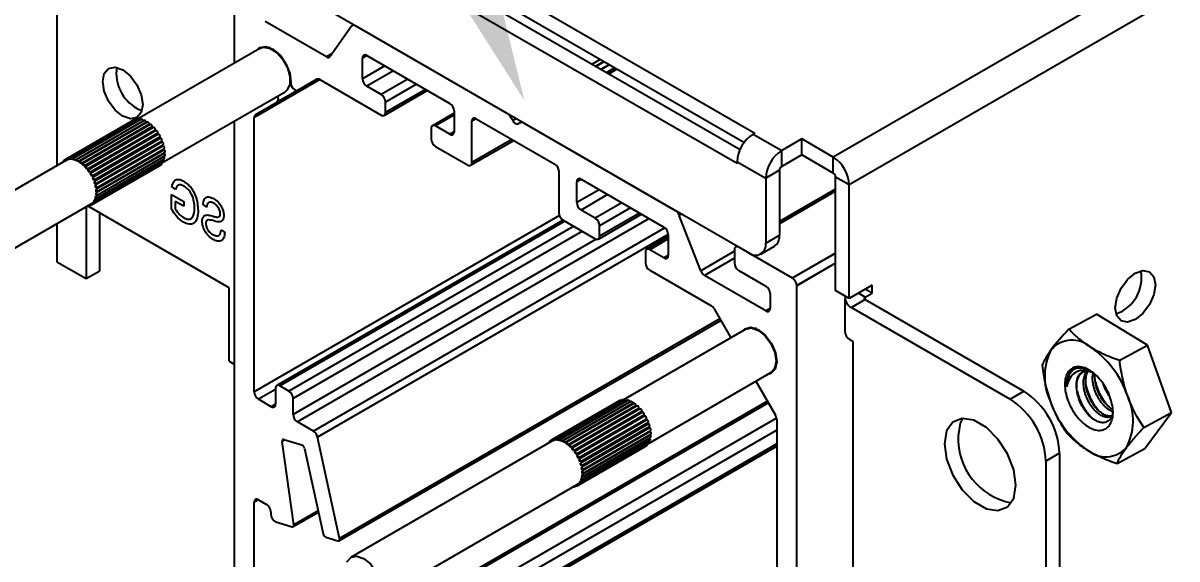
# Model space of a CAD drawing. Extents: x 0 to 10.8, y -12.4 to 0.
# Drawn here: x 5.258 to 8.11, y -8.014 to -6.691 of the extents above; entities that cross this region are included whole.
import ezdxf
from ezdxf import colors
from ezdxf.entities.mleader import LeaderData, LeaderLine
from ezdxf.math import Vec2, Vec3

# ---------------------------------------------------------------- set-up
doc = ezdxf.new("R2010")
doc.units = 0
doc.header["$LTSCALE"] = 0.5
doc.header["$MEASUREMENT"] = 0
doc.layers.get('0').update_dxf_attribs({"color": 255, "linetype": 'CONTINUOUS'})
for name, color, linetype in [('FAB DWG', 221, 'CONTINUOUS'), ('Hardware', 242, 'CONTINUOUS'), ('Housing', 150, 'CONTINUOUS'), ('Mounting', 4, 'CONTINUOUS')]:
    doc.layers.add(name, color=color, linetype=linetype)
doc.styles.get("Standard").update_dxf_attribs({"font": 'arial.ttf'})

msp = doc.modelspace()

# ---------------------------------------------------------------- linework, layer by layer
at = {"color": 8, "linetype": 'Continuous', "lineweight": 25, "transparency": 16777216}
msp.add_line((6.8703, -7.1542), (6.8702, -7.1542), dxfattribs=at)
at = {"layer": 'Hardware', "linetype": 'Continuous', "lineweight": 25, "transparency": 16777216}
for p, q in [((5.8433, -6.7533), (5.5392, -6.9289)), ((5.8691, -6.7521), (5.8586, -6.7507)), ((5.9152, -6.8487), (5.9194, -6.8385)), ((5.6012, -7.0362), (5.9053, -6.8607)), ((5.5306, -6.9303), (5.3624, -7.0275)), ((5.5364, -6.9281), (5.3681, -7.0252)), ((5.5429, -6.9275), (5.3746, -7.0246)), ((5.55, -6.9286), (5.3817, -7.0258)), ((5.3862, -7.0291), (5.5545, -6.932)), ((5.5574, -6.9314), (5.3891, -7.0285)), ((5.3938, -7.0325), (5.5621, -6.9354)), ((5.5649, -6.9357), (5.3966, -7.0329)), ((5.4014, -7.0375), (5.5697, -6.9404)), ((5.5723, -6.9415), (5.404, -7.0386)), ((5.4088, -7.0439), (5.5771, -6.9467)), ((5.5794, -6.9485), (5.4111, -7.0457)), ((5.4158, -7.0514), (5.5841, -6.9543)), ((5.586, -6.9566), (5.4177, -7.0538)), ((5.4222, -7.06), (5.5905, -6.9629)), ((5.5921, -6.9654), (5.4239, -7.0625)), ((5.4277, -7.0693), (5.596, -6.9721)), ((5.5974, -6.9748), (5.4291, -7.072)), ((5.4323, -7.079), (5.6006, -6.9819)), ((5.6016, -6.9846), (5.4333, -7.0818)), ((5.436, -7.0888), (5.6042, -6.9916)), ((5.6047, -6.9945), (5.4364, -7.0916)), ((5.6065, -7.0041), (5.4382, -7.1012)), ((5.4385, -7.0984), (5.6068, -7.0012)), ((5.607, -7.0132), (5.4387, -7.1103)), ((5.4398, -7.1077), (5.6081, -7.0105)), ((5.3639, -7.0301), (4.8675, -7.3166)), ((5.3615, -7.029), (5.3575, -7.0313)), ((5.3659, -7.0291), (5.3674, -7.0282)), ((5.372, -7.0274), (5.3738, -7.0263)), ((5.3789, -7.0274), (5.3816, -7.0258)), ((5.4273, -7.1401), (5.5956, -7.0429)), ((5.4322, -7.1362), (5.6005, -7.0391)), ((5.4359, -7.1309), (5.6042, -7.0337)), ((5.6061, -7.0214), (5.4378, -7.1186)), ((5.4385, -7.1242), (5.6068, -7.027)), ((5.4398, -7.1164), (5.6081, -7.0192)), ((5.4384, -7.1243), (5.4357, -7.1258)), ((4.9295, -7.424), (5.4259, -7.1375)), ((5.4216, -7.1423), (5.4256, -7.14)), ((5.4293, -7.1353), (5.4277, -7.1362)), ((5.4341, -7.1307), (5.4323, -7.1318)), ((7.8431, -7.4467), (7.9115, -7.4096)), ((8.0371, -7.4866), (7.9115, -7.4096)), ((7.0445, -7.4468), (6.7416, -7.6217)), ((7.9686, -7.5238), (8.0371, -7.4866)), ((8.0965, -7.6526), (8.0371, -7.4866)), ((6.8051, -7.7281), (7.1065, -7.5542)), ((7.1165, -7.5422), (7.1205, -7.5324)), ((7.8975, -7.5521), (7.901, -7.5532)), ((6.7332, -7.6231), (6.5649, -7.7202)), ((6.7392, -7.6212), (6.5709, -7.7184)), ((6.7459, -7.6211), (6.5776, -7.7182)), ((6.5819, -7.7211), (6.7502, -7.624)), ((6.753, -7.6226), (6.5847, -7.7197)), ((6.5893, -7.7233), (6.7576, -7.6261)), ((6.7605, -7.6258), (6.5922, -7.7229)), ((6.5969, -7.7271), (6.7652, -7.6299)), ((6.768, -7.6305), (6.5997, -7.7276)), ((6.6045, -7.7324), (6.7728, -7.6353)), ((6.7753, -7.6366), (6.607, -7.7337)), ((6.6119, -7.7391), (6.7801, -7.6419)), ((6.7823, -7.6439), (6.614, -7.7411)), ((6.6187, -7.7469), (6.787, -7.6498)), ((6.7888, -7.6522), (6.6205, -7.7493)), ((6.6249, -7.7557), (6.7932, -7.6585)), ((6.7948, -7.6611), (6.6265, -7.7583)), ((6.6302, -7.7651), (6.7985, -7.668)), ((6.7998, -7.6707), (6.6315, -7.7678)), ((8.0281, -7.6898), (8.0965, -7.6526)), ((8.0304, -7.7417), (8.0965, -7.6526)), ((6.6345, -7.7749), (6.8027, -7.6777)), ((6.8037, -7.6805), (6.6354, -7.7777)), ((6.6379, -7.7846), (6.8062, -7.6875)), ((6.8065, -7.6903), (6.6382, -7.7875)), ((6.808, -7.6998), (6.6397, -7.797)), ((6.6402, -7.7942), (6.8085, -7.697)), ((6.5651, -7.7235), (6.0687, -8.0101)), ((6.5592, -7.7267), (6.5558, -7.7287)), ((6.5642, -7.7212), (6.5599, -7.7237)), ((6.5685, -7.7219), (6.5702, -7.721)), ((6.5749, -7.7207), (6.5768, -7.7196)), ((6.6364, -7.8258), (6.8046, -7.7286)), ((6.8069, -7.7168), (6.6386, -7.8139)), ((6.6392, -7.8194), (6.8075, -7.7222)), ((6.8081, -7.7088), (6.6398, -7.8059)), ((6.6409, -7.8119), (6.8091, -7.7147)), ((6.6412, -7.8034), (6.8095, -7.7062)), ((6.6272, -7.8342), (6.7955, -7.7371)), ((6.6323, -7.8308), (6.8006, -7.7336)), ((7.9619, -7.7788), (8.0304, -7.7417)), ((6.1307, -8.1175), (6.6271, -7.8309)), ((6.6213, -7.8361), (6.625, -7.8339)), ((6.6292, -7.8297), (6.6277, -7.8306)), ((6.6342, -7.8255), (6.6325, -7.8265)), ((6.6384, -7.8196), (6.6362, -7.8209))]:
    msp.add_line(p, q, dxfattribs=at)
at = {"layer": 'Hardware', "linetype": 'Continuous', "lineweight": 25, "transparency": 16777216, "flags": 128}
for points in [[(5.8433, -6.7533), (5.8507, -6.7507), (5.8667, -6.7528), (5.8838, -6.7631), (5.8994, -6.7801)], [(5.8994, -6.7801), (5.9112, -6.8012), (5.9174, -6.8232), (5.9171, -6.8427), (5.9102, -6.8568), (5.9053, -6.8607)], [(5.372, -7.0274), (5.3712, -7.0263), (5.3703, -7.0255), (5.3694, -7.0251), (5.3685, -7.0251), (5.3678, -7.0255), (5.3674, -7.0262), (5.3673, -7.0272), (5.3675, -7.0284)], [(5.3789, -7.0274), (5.3782, -7.0263), (5.3773, -7.0253), (5.3763, -7.0247), (5.3754, -7.0245), (5.3747, -7.0246), (5.3741, -7.0252), (5.3738, -7.0261), (5.3739, -7.0272)], [(5.3862, -7.0291), (5.3856, -7.0279), (5.3848, -7.0269), (5.3839, -7.0261), (5.383, -7.0256), (5.3821, -7.0256), (5.3814, -7.026), (5.381, -7.0267), (5.3809, -7.0277)], [(5.3938, -7.0325), (5.3934, -7.0313), (5.3927, -7.0302), (5.3918, -7.0292), (5.3909, -7.0286), (5.3899, -7.0283), (5.3892, -7.0285), (5.3886, -7.0291), (5.3883, -7.0299)], [(5.4333, -7.1302), (5.4343, -7.1308), (5.4352, -7.131), (5.436, -7.1308), (5.4365, -7.1303), (5.4368, -7.1293), (5.4367, -7.1282), (5.4363, -7.127), (5.4357, -7.1258)], [(5.4364, -7.1239), (5.4373, -7.1243), (5.4382, -7.1243), (5.4389, -7.1239), (5.4392, -7.1231), (5.4393, -7.1221), (5.4391, -7.1209), (5.4386, -7.1197), (5.4378, -7.1186)], [(5.4382, -7.1164), (5.4391, -7.1166), (5.4399, -7.1164), (5.4404, -7.1158), (5.4406, -7.1148), (5.4406, -7.1137), (5.4402, -7.1125), (5.4395, -7.1113), (5.4387, -7.1103)], [(5.4291, -7.1351), (5.43, -7.1359), (5.431, -7.1363), (5.4318, -7.1363), (5.4325, -7.136), (5.4329, -7.1352), (5.433, -7.1342), (5.4328, -7.133), (5.4323, -7.1318)], [(7.0445, -7.4468), (7.0587, -7.444), (7.0755, -7.4498), (7.0923, -7.4634), (7.1065, -7.4825), (7.116, -7.5045), (7.1193, -7.5258), (7.116, -7.5432), (7.1065, -7.5542), (7.1065, -7.5542)], [(7.9519, -7.6547), (7.9519, -7.6502), (7.9516, -7.6455), (7.9512, -7.6408), (7.9504, -7.636), (7.9495, -7.6311), (7.9483, -7.6262), (7.9469, -7.6212), (7.9453, -7.6162), (7.9435, -7.6112), (7.9414, -7.6062), (7.9392, -7.6013), (7.9367, -7.5965), (7.9341, -7.5918), (7.9314, -7.5871), (7.9284, -7.5826), (7.9254, -7.5782), (7.9222, -7.574), (7.9188, -7.57), (7.9154, -7.5661), (7.9119, -7.5625), (7.9083, -7.5591), (7.9046, -7.5559), (7.9009, -7.553), (7.8971, -7.5503), (7.8934, -7.548), (7.8896, -7.5459), (7.8858, -7.5441), (7.8821, -7.5425), (7.8784, -7.5413), (7.8748, -7.5404), (7.8712, -7.5399), (7.8677, -7.5396), (7.8643, -7.5396), (7.8611, -7.54), (7.8579, -7.5407), (7.8549, -7.5417), (7.8521, -7.543), (7.8494, -7.5446), (7.8469, -7.5465), (7.8446, -7.5487), (7.8424, -7.5512), (7.8405, -7.5539), (7.8388, -7.5569), (7.8372, -7.5601), (7.836, -7.5636), (7.8349, -7.5673), (7.8341, -7.5712), (7.8335, -7.5753), (7.8331, -7.5796), (7.833, -7.584), (7.8331, -7.5886), (7.8335, -7.5933), (7.8341, -7.598), (7.8349, -7.6029), (7.836, -7.6078), (7.8373, -7.6128), (7.8388, -7.6178), (7.8405, -7.6228), (7.8425, -7.6277), (7.8446, -7.6327), (7.8469, -7.6375), (7.8495, -7.6423), (7.8521, -7.647), (7.855, -7.6516), (7.858, -7.6561), (7.8611, -7.6604), (7.8644, -7.6645), (7.8678, -7.6684), (7.8713, -7.6722), (7.8748, -7.6757), (7.8785, -7.679), (7.8822, -7.682), (7.8859, -7.6848), (7.8897, -7.6873), (7.8934, -7.6896), (7.8972, -7.6915), (7.901, -7.6932), (7.9047, -7.6945), (7.9083, -7.6956), (7.9119, -7.6963), (7.9155, -7.6968), (7.9189, -7.6969), (7.9222, -7.6967), (7.9254, -7.6961), (7.9285, -7.6953), (7.9314, -7.6941), (7.9342, -7.6927), (7.9368, -7.6909), (7.9392, -7.6889), (7.9415, -7.6866), (7.9435, -7.684), (7.9453, -7.6811), (7.9469, -7.678), (7.9483, -7.6746), (7.9495, -7.671), (7.9505, -7.6672), (7.9512, -7.6632), (7.9517, -7.659), (7.9519, -7.6547)], [(6.5565, -7.7285), (6.5559, -7.7287), (6.5553, -7.7292)], [(6.5749, -7.7207), (6.5741, -7.7196), (6.5732, -7.7188), (6.5722, -7.7183), (6.5714, -7.7182), (6.5707, -7.7185), (6.5702, -7.7192), (6.5701, -7.7202), (6.5702, -7.7214)], [(6.5819, -7.7211), (6.5812, -7.72), (6.5803, -7.719), (6.5794, -7.7183), (6.5785, -7.718), (6.5777, -7.7182), (6.5771, -7.7187), (6.5768, -7.7195), (6.5768, -7.7206)], [(6.5893, -7.7233), (6.5887, -7.7221), (6.588, -7.721), (6.5871, -7.7202), (6.5861, -7.7197), (6.5852, -7.7196), (6.5845, -7.7199), (6.5841, -7.7206), (6.5839, -7.7216)], [(6.5969, -7.7271), (6.5965, -7.7259), (6.5959, -7.7247), (6.595, -7.7237), (6.5941, -7.723), (6.5931, -7.7227), (6.5923, -7.7228), (6.5917, -7.7233), (6.5914, -7.7242)], [(6.7962, -7.7361), (6.796, -7.7366), (6.7955, -7.7371)], [(6.637, -7.8191), (6.6379, -7.8195), (6.6388, -7.8196), (6.6395, -7.8192), (6.6399, -7.8185), (6.6401, -7.8175), (6.6399, -7.8163), (6.6394, -7.8151), (6.6386, -7.8139)], [(6.6391, -7.8118), (6.64, -7.812), (6.6408, -7.8119), (6.6414, -7.8113), (6.6417, -7.8104), (6.6416, -7.8093), (6.6413, -7.8081), (6.6406, -7.8069), (6.6398, -7.8059)], [(6.6336, -7.825), (6.6346, -7.8257), (6.6355, -7.8259), (6.6363, -7.8258), (6.6369, -7.8253), (6.6372, -7.8244), (6.6371, -7.8233), (6.6368, -7.8221), (6.6362, -7.8209)], [(6.0587, -8.0221), (6.0592, -8.021), (6.0687, -8.0101), (6.0829, -8.0073), (6.0997, -8.0132), (6.1165, -8.0267), (6.1307, -8.0459), (6.1402, -8.0678), (6.1435, -8.0891), (6.1402, -8.1065), (6.1307, -8.1175), (6.1165, -8.1202), (6.1165, -8.1202)]]:
    msp.add_lwpolyline(points, dxfattribs=at)
at = {"layer": 'Hardware', "linetype": 'Continuous', "lineweight": 25, "transparency": 16777216}
for centre, radius, start, end in [((5.5315, -6.9322), 0.00201, 62.2221, 113.4807), ((5.5371, -6.931), 0.00304, 33.1773, 103.7858), ((5.5437, -6.931), 0.00356, 11.6407, 102.0785), ((5.5506, -6.9325), 0.00395, 7.5392, 98.3603), ((5.5578, -6.9357), 0.00431, 3.5129, 95.1109), ((5.5651, -6.9403), 0.00459, 359.2799, 92.5126), ((5.5727, -6.946), 0.0045, 350.6136, 94.7007), ((5.5796, -6.9532), 0.00466, 346.4456, 92.6659), ((5.586, -6.9614), 0.00477, 341.9578, 89.6595), ((5.5915, -6.9702), 0.00489, 337.2683, 82.7229), ((5.5964, -6.9795), 0.00477, 330.3311, 78.0335), ((5.6003, -6.9891), 0.00466, 327.3264, 73.5485), ((5.6031, -6.9987), 0.0045, 325.2947, 69.3779), ((5.6047, -7.008), 0.00425, 322.4368, 65.7567), ((5.6052, -7.0166), 0.00393, 318.8992, 62.4621), ((5.3586, -7.0333), 0.00203, 34.4931, 205.5), ((5.3636, -7.0297), 0.0023, 15.4312, 221.4296), ((5.3532, -7.0067), 0.0257, 294.3693, 299.39), ((5.3748, -7.0498), 0.0226, 97.1331, 108.8898), ((5.3753, -7.0555), 0.0284, 82.7172, 92.8169), ((5.3737, -7.065), 0.038, 70.8395, 79.153), ((5.3692, -7.0772), 0.051, 61.1137, 67.9406), ((5.398, -7.0366), 0.0035, 344.8306, 126.8583), ((5.3616, -7.0904), 0.0662, 52.9761, 58.7129), ((5.405, -7.0429), 0.00399, 345.3954, 111.4681), ((5.3521, -7.1025), 0.0816, 45.9376, 50.9259), ((5.5944, -7.0413), 0.00201, 306.4739, 357.7778), ((5.5985, -7.037), 0.00289, 314.074, 28.9309), ((5.6016, -7.0313), 0.00356, 317.9258, 48.3414), ((5.6037, -7.0246), 0.00395, 321.6286, 52.4579), ((5.4116, -7.0503), 0.00444, 344.606, 99.1214), ((5.3426, -7.112), 0.095, 39.6099, 44.1175), ((5.3356, -7.1177), 0.104, 33.6864, 37.9308), ((5.4177, -7.0585), 0.00477, 341.9578, 89.6595), ((5.3328, -7.1196), 0.1074, 27.9192, 32.072), ((5.4232, -7.0674), 0.00489, 337.2683, 82.7229), ((5.3358, -7.1181), 0.1041, 22.0625, 26.3021), ((5.4281, -7.0766), 0.00477, 330.3311, 78.0335), ((5.3443, -7.1149), 0.095, 15.8735, 20.3824), ((5.4322, -7.0861), 0.00444, 320.8668, 75.3892), ((5.3573, -7.1114), 0.0816, 9.0639, 14.0548), ((5.4353, -7.0955), 0.00399, 308.5169, 74.6018), ((5.3725, -7.1093), 0.0662, 1.2783, 7.0161), ((5.4373, -7.1046), 0.0035, 293.1313, 75.1631), ((5.4095, -7.1149), 0.0284, 327.1695, 337.2709), ((5.4005, -7.1114), 0.038, 340.8364, 349.1486), ((5.3877, -7.1093), 0.051, 352.0484, 358.8775), ((5.4205, -7.1404), 0.00203, 214.4527, 25.5403), ((5.4261, -7.1379), 0.0023, 198.5641, 44.5569), ((5.4155, -7.1195), 0.0207, 300.0006, 306.2177), ((5.4143, -7.1181), 0.0226, 311.0952, 322.8556), ((7.9258, -7.5638), 0.1427, 151.9203, 205.0456), ((7.851, -7.5429), 0.0688, 49.3507, 137.83), ((7.7614, -7.6889), 0.2395, 18.6839, 55.867), ((7.8861, -7.582), 0.0487, 135.2844, 188.717), ((7.8591, -7.6726), 0.1427, 331.9203, 25.0456), ((6.7341, -7.625), 0.0021, 49.586, 113.5432), ((6.7399, -7.6244), 0.00325, 28.2951, 102.17), ((6.7466, -7.6247), 0.00366, 10.5764, 101.1531), ((6.7536, -7.6266), 0.00404, 6.5473, 97.5078), ((6.7608, -7.6301), 0.00438, 2.4965, 94.4021), ((6.7682, -7.6351), 0.00464, 358.172, 91.9912), ((6.7757, -7.6411), 0.00455, 349.6458, 94.1143), ((8.0235, -7.5475), 0.2395, 198.6839, 235.867), ((6.7825, -7.6486), 0.00468, 345.301, 92.3112), ((6.7886, -7.657), 0.00482, 340.9997, 87.7202), ((6.794, -7.666), 0.00488, 335.7735, 81.3646), ((6.7987, -7.6753), 0.00471, 328.243, 77.1953), ((6.8023, -7.6849), 0.00463, 326.9119, 72.4523), ((6.8049, -7.6945), 0.00445, 324.6553, 68.4437), ((6.8062, -7.7036), 0.00418, 321.6282, 64.9143), ((6.561, -7.7257), 0.00213, 26.8833, 213.1107), ((6.5663, -7.7224), 0.00232, 11.8807, 219.5593), ((6.5755, -7.7416), 0.0208, 109.5107, 121.9294), ((6.5763, -7.7443), 0.0237, 93.3348, 104.7356), ((6.5764, -7.751), 0.0304, 79.5552, 89.2017), ((6.5741, -7.7613), 0.0409, 68.2584, 76.1696), ((6.5688, -7.7739), 0.0546, 58.9755, 65.4972), ((6.601, -7.7315), 0.00362, 345.0493, 122.7778), ((6.5605, -7.787), 0.0701, 51.1532, 56.6739), ((6.802, -7.7263), 0.0035, 318.5898, 42.4946), ((6.8045, -7.7198), 0.00386, 320.7381, 51.4719), ((6.8057, -7.7122), 0.00422, 324.133, 55.4767), ((6.6079, -7.7381), 0.00411, 345.3565, 108.133), ((6.5509, -7.7987), 0.0853, 44.322, 49.1675), ((6.5418, -7.8073), 0.0977, 38.1198, 42.5444), ((6.6143, -7.7457), 0.00454, 344.1335, 96.5306), ((6.5357, -7.812), 0.1055, 32.2576, 36.4623), ((6.6203, -7.7541), 0.00482, 340.9997, 87.7202), ((6.799, -7.7317), 0.00253, 309.9585, 25.7562), ((7.9339, -7.6935), 0.0688, 229.3507, 317.83), ((6.5344, -7.8129), 0.1071, 26.4874, 30.6506), ((6.6257, -7.7631), 0.00488, 335.7735, 81.3646), ((6.5387, -7.8108), 0.1023, 20.5728, 24.8655), ((6.6305, -7.7724), 0.00471, 328.243, 77.1953), ((6.5484, -7.8074), 0.092, 14.2616, 18.8677), ((6.6343, -7.7819), 0.00434, 318.0987, 75.0307), ((6.6044, -7.8057), 0.0352, 337.7003, 346.4365), ((6.5621, -7.8042), 0.0779, 7.2483, 12.3942), ((6.6372, -7.7912), 0.00387, 304.9999, 74.6426), ((6.5924, -7.8031), 0.0475, 349.4841, 356.645), ((6.5776, -7.8026), 0.0623, 359.1517, 5.1245), ((6.6388, -7.8003), 0.00339, 288.8834, 75.3927), ((6.6202, -7.8343), 0.00189, 225.0738, 14.9207), ((6.626, -7.8321), 0.00227, 198.9188, 41.3834), ((6.6161, -7.8121), 0.0218, 306.8671, 318.9101), ((6.6312, -7.8284), 0.00235, 209.8884, 55.8888), ((6.6123, -7.8092), 0.0266, 323.4021, 333.9482)]:
    msp.add_arc(centre, radius, start, end, dxfattribs=at)
for points in [[(7.8431, -7.4467), (7.8261, -7.4646), (7.8112, -7.4815), (7.8, -7.4967)], [(7.7769, -7.5358), (7.7805, -7.5663), (7.7865, -7.596), (7.7966, -7.6242)], [(8.0281, -7.6898), (8.0122, -7.666), (7.9985, -7.6405), (7.9883, -7.6122)], [(7.9619, -7.7788), (7.9666, -7.7676), (7.9737, -7.7549), (7.985, -7.7397)]]:
    msp.add_open_spline(points, degree=3, dxfattribs=at)
for points, knots in [([(7.8431, -7.4467), (7.8503, -7.4547), (7.8582, -7.4625), (7.8756, -7.4772), (7.8852, -7.4842), (7.8958, -7.4907)], [0, 0, 0, 0, 0.5, 0.5, 1, 1, 1, 1]), ([(7.8, -7.4967), (7.7944, -7.5043), (7.7897, -7.5113), (7.7822, -7.5242), (7.7792, -7.5302), (7.7769, -7.5358)], [0, 0, 0, 0, 0.5, 0.5, 1, 1, 1, 1]), ([(7.8958, -7.4907), (7.9065, -7.4972), (7.9182, -7.5033), (7.9427, -7.5142), (7.9555, -7.5192), (7.9686, -7.5238)], [0, 0, 0, 0, 0.5, 0.5, 1, 1, 1, 1]), ([(7.9883, -7.6122), (7.9833, -7.5981), (7.9792, -7.5835), (7.9728, -7.554), (7.9704, -7.539), (7.9686, -7.5238)], [0, 0, 0, 0, 0.5, 0.5, 1, 1, 1, 1]), ([(7.8558, -7.5452), (7.8552, -7.5456), (7.8531, -7.5469), (7.8499, -7.5502), (7.8461, -7.5551), (7.843, -7.5608), (7.8407, -7.5672), (7.839, -7.5742), (7.8381, -7.5816), (7.838, -7.5868), (7.838, -7.5894)], [0, 0, 0, 0, 0.0434084, 0.1803388, 0.3185986, 0.4573072, 0.595567, 0.7324974, 0.8672684, 1, 1, 1, 1]), ([(7.8975, -7.5521), (7.8938, -7.5507), (7.8902, -7.5497), (7.8831, -7.5486), (7.8795, -7.5484), (7.8728, -7.5488), (7.8697, -7.5495), (7.8637, -7.5515), (7.8608, -7.5529), (7.8528, -7.558), (7.8483, -7.5629), (7.8415, -7.5747), (7.8392, -7.5817), (7.838, -7.5894)], [0, 0, 0, 0, 0.125, 0.125, 0.25, 0.25, 0.375, 0.375, 0.5, 0.5, 0.75, 0.75, 1, 1, 1, 1]), ([(7.8515, -7.5477), (7.8527, -7.5469), (7.8551, -7.5454), (7.8591, -7.5437), (7.8632, -7.5426), (7.8677, -7.542), (7.8723, -7.542), (7.877, -7.5425), (7.8817, -7.5436), (7.8866, -7.5452), (7.8912, -7.5471), (7.8942, -7.5487), (7.8954, -7.5494)], [0, 0, 0, 0, 0.106599, 0.208029, 0.310202, 0.414735, 0.520088, 0.618673, 0.717945, 0.819385, 0.921574, 1, 1, 1, 1]), ([(7.8627, -7.5961), (7.8615, -7.5884), (7.8614, -7.5811), (7.8635, -7.5686), (7.8658, -7.5631), (7.8706, -7.557), (7.8725, -7.5553), (7.8766, -7.5526), (7.8789, -7.5517), (7.8837, -7.5505), (7.8864, -7.5503), (7.8918, -7.5506), (7.8946, -7.5511), (7.8975, -7.5521)], [0, 0, 0, 0, 0.25, 0.25, 0.5, 0.5, 0.625, 0.625, 0.75, 0.75, 0.875, 0.875, 1, 1, 1, 1]), ([(7.8627, -7.5961), (7.8625, -7.5937), (7.8622, -7.5888), (7.8625, -7.5818), (7.8635, -7.5751), (7.8653, -7.5687), (7.8678, -7.563), (7.8712, -7.5581), (7.8746, -7.5544), (7.8772, -7.5527), (7.8783, -7.5521)], [0, 0, 0, 0, 0.123595, 0.245137, 0.375808, 0.508773, 0.642917, 0.77706, 0.910025, 1, 1, 1, 1]), ([(7.9494, -7.661), (7.9487, -7.6616), (7.9469, -7.663), (7.9433, -7.6642), (7.9388, -7.6649), (7.9338, -7.6644), (7.9285, -7.6629), (7.9231, -7.6605), (7.9177, -7.657), (7.9123, -7.6528), (7.9069, -7.6476), (7.9018, -7.6416), (7.897, -7.6349), (7.8926, -7.6277), (7.8888, -7.6202), (7.8855, -7.6124), (7.8828, -7.6043), (7.8808, -7.5961), (7.8795, -7.588), (7.879, -7.5802), (7.8793, -7.5729), (7.8803, -7.566), (7.8821, -7.5596), (7.8844, -7.5543), (7.8864, -7.5515), (7.8872, -7.5504)], [0, 0, 0, 0, 0.025402, 0.069587, 0.114547, 0.159906, 0.205264, 0.250225, 0.294409, 0.338594, 0.383554, 0.428913, 0.474271, 0.519232, 0.563416, 0.607601, 0.652561, 0.69792, 0.743278, 0.788239, 0.832423, 0.876607, 0.921568, 0.966926, 1, 1, 1, 1]), ([(7.9495, -7.6608), (7.9493, -7.6609), (7.9477, -7.6615), (7.9443, -7.6618), (7.9394, -7.6614), (7.9341, -7.6599), (7.9287, -7.6574), (7.9233, -7.654), (7.9179, -7.6497), (7.9125, -7.6445), (7.9074, -7.6385), (7.9026, -7.6319), (7.8982, -7.6247), (7.8943, -7.6171), (7.891, -7.6091), (7.8882, -7.6007), (7.8862, -7.5923), (7.885, -7.5842), (7.8846, -7.5767), (7.8849, -7.5697), (7.8859, -7.5629), (7.8877, -7.5566), (7.8894, -7.5525), (7.8906, -7.5507), (7.8906, -7.5506)], [0, 0, 0, 0, 0.006932, 0.056502, 0.106511, 0.15652, 0.20609, 0.254805, 0.303519, 0.353089, 0.403098, 0.453107, 0.502677, 0.551391, 0.601809, 0.653126, 0.704882, 0.756588, 0.802665, 0.847976, 0.896691, 0.946261, 0.99627, 1, 1, 1, 1]), ([(7.9517, -7.6508), (7.9515, -7.6508), (7.9495, -7.6502), (7.9455, -7.6482), (7.9401, -7.6449), (7.9347, -7.6406), (7.9294, -7.6354), (7.9242, -7.6294), (7.9194, -7.6227), (7.9151, -7.6156), (7.9112, -7.6081), (7.9079, -7.6002), (7.9052, -7.5922), (7.9032, -7.584), (7.9019, -7.5759), (7.9015, -7.5681), (7.9017, -7.5609), (7.9024, -7.5566), (7.9027, -7.5546)], [0, 0, 0, 0, 0.010804, 0.077444, 0.142933, 0.208423, 0.275062, 0.342292, 0.409522, 0.476162, 0.541651, 0.607141, 0.67378, 0.74101, 0.80824, 0.87488, 0.940369, 1, 1, 1, 1]), ([(7.9516, -7.6453), (7.9514, -7.6452), (7.9495, -7.6443), (7.9457, -7.6418), (7.9403, -7.6376), (7.935, -7.6324), (7.9298, -7.6264), (7.925, -7.6197), (7.9207, -7.6125), (7.9168, -7.6049), (7.9134, -7.5969), (7.9107, -7.5886), (7.9086, -7.5801), (7.9075, -7.572), (7.907, -7.5647), (7.9073, -7.5604), (7.9074, -7.5584)], [0, 0, 0, 0, 0.0070613, 0.0829625, 0.1588636, 0.2360975, 0.3140158, 0.3919341, 0.469168, 0.5450692, 0.6236234, 0.7035808, 0.7842204, 0.8647832, 0.9365745, 1, 1, 1, 1]), ([(7.9081, -7.5758), (7.9083, -7.5767), (7.9091, -7.5806), (7.9112, -7.5874), (7.9143, -7.596), (7.9181, -7.6044), (7.9223, -7.6124), (7.927, -7.6202), (7.9321, -7.6275), (7.937, -7.6337), (7.9402, -7.637), (7.9415, -7.6383)], [0, 0, 0, 0, 0.0416144, 0.1677736, 0.2927199, 0.4156957, 0.5386715, 0.6636177, 0.789777, 0.9163459, 1, 1, 1, 1]), ([(7.9444, -7.6139), (7.9436, -7.6128), (7.9411, -7.6095), (7.9375, -7.6034), (7.9337, -7.5959), (7.9308, -7.5892), (7.9294, -7.585), (7.9289, -7.5835)], [0, 0, 0, 0, 0.128688, 0.375202, 0.617462, 0.859722, 1, 1, 1, 1]), ([(7.9518, -7.6505), (7.9518, -7.6507), (7.9516, -7.6526), (7.951, -7.6558), (7.9499, -7.66), (7.9484, -7.6637), (7.9466, -7.6671), (7.9445, -7.6699), (7.9421, -7.6724), (7.9394, -7.6745), (7.9365, -7.6761), (7.9333, -7.6772), (7.9299, -7.6778), (7.9263, -7.678), (7.9227, -7.6776), (7.9189, -7.6768), (7.915, -7.6755), (7.9111, -7.6738), (7.9071, -7.6716), (7.9032, -7.6691), (7.8992, -7.6661), (7.8954, -7.6627), (7.8916, -7.659), (7.888, -7.655), (7.8845, -7.6506), (7.8812, -7.646), (7.8782, -7.6412), (7.8753, -7.6363), (7.8727, -7.6312), (7.8703, -7.6259), (7.8682, -7.6206), (7.8664, -7.6153), (7.865, -7.6099), (7.8635, -7.6034), (7.863, -7.5989), (7.8627, -7.5961)], [0, 0, 0, 0, 0.00537, 0.037495, 0.070367, 0.103499, 0.13439, 0.165722, 0.197278, 0.229294, 0.260186, 0.291534, 0.323123, 0.355201, 0.385415, 0.415845, 0.446608, 0.477828, 0.507785, 0.537951, 0.568448, 0.599411, 0.628889, 0.658581, 0.688606, 0.719088, 0.747992, 0.777099, 0.806626, 0.836372, 0.865111, 0.894064, 0.923463, 0.953091, 1, 1, 1, 1]), ([(7.8632, -7.5996), (7.8634, -7.6007), (7.8642, -7.6048), (7.8664, -7.6117), (7.8695, -7.6203), (7.8732, -7.6287), (7.8774, -7.6368), (7.8821, -7.6445), (7.8872, -7.6519), (7.8927, -7.6587), (7.8982, -7.6645), (7.9018, -7.6677), (7.9034, -7.6692)], [0, 0, 0, 0, 0.041926, 0.151287, 0.259597, 0.366199, 0.472801, 0.581112, 0.690473, 0.80019, 0.909552, 1, 1, 1, 1]), ([(7.8857, -7.5879), (7.8859, -7.5889), (7.8867, -7.5928), (7.8888, -7.5996), (7.8919, -7.6082), (7.8956, -7.6165), (7.8998, -7.6246), (7.9045, -7.6324), (7.9097, -7.6397), (7.9145, -7.6458), (7.9178, -7.6492), (7.919, -7.6505)], [0, 0, 0, 0, 0.041614, 0.167774, 0.29272, 0.415696, 0.538671, 0.663618, 0.789777, 0.916346, 1, 1, 1, 1]), ([(7.7966, -7.6242), (7.8016, -7.6383), (7.8076, -7.6519), (7.821, -7.6776), (7.8284, -7.6899), (7.8363, -7.7018)], [0, 0, 0, 0, 0.5, 0.5, 1, 1, 1, 1]), ([(7.985, -7.7397), (7.9906, -7.7322), (7.9971, -7.7241), (8.0116, -7.7074), (8.0196, -7.6987), (8.0281, -7.6898)], [0, 0, 0, 0, 0.5, 0.5, 1, 1, 1, 1]), ([(7.8363, -7.7018), (7.8435, -7.7098), (7.8514, -7.7175), (7.8689, -7.7323), (7.8785, -7.7392), (7.8891, -7.7458)], [0, 0, 0, 0, 0.5, 0.5, 1, 1, 1, 1]), ([(7.8891, -7.7458), (7.8997, -7.7523), (7.9115, -7.7584), (7.9359, -7.7693), (7.9487, -7.7742), (7.9619, -7.7788)], [0, 0, 0, 0, 0.5, 0.5, 1, 1, 1, 1])]:
    msp.add_open_spline(points, degree=3, knots=knots, dxfattribs=at)
at = {"layer": 'Housing', "linetype": 'Continuous', "lineweight": 25, "transparency": 16777216}
for p, q in [((5.7795, -6.5367), (5.7795, -6.7901)), ((6.0077, -6.7746), (5.8559, -6.687)), ((6.07, -6.6983), (6.0169, -6.7738)), ((6.0748, -6.6949), (6.0717, -6.6967)), ((6.4542, -6.914), (6.0792, -6.6975)), ((6.0222, -6.7663), (6.0077, -6.7746)), ((6.1078, -6.7711), (6.0971, -6.7773)), ((6.0971, -6.8287), (6.0971, -6.7773)), ((6.1078, -6.7711), (6.3128, -6.8895)), ((6.6842, -6.7808), (6.6644, -6.7922)), ((6.6845, -6.781), (6.6648, -6.7924)), ((6.6935, -6.7862), (6.6737, -6.7976)), ((6.6938, -6.7864), (6.6741, -6.7978)), ((6.1523, -6.7969), (6.0971, -6.8287)), ((6.1735, -6.8091), (6.1078, -6.8471)), ((6.7065, -6.7937), (6.6868, -6.8051)), ((6.7068, -6.7939), (6.6871, -6.8053)), ((6.7201, -6.8016), (6.7004, -6.8129)), ((6.7205, -6.8018), (6.7007, -6.8131)), ((6.7213, -6.8022), (6.7015, -6.8136)), ((6.7216, -6.8024), (6.7019, -6.8138)), ((6.7256, -6.8047), (6.7059, -6.8161)), ((6.7259, -6.8049), (6.7062, -6.8163)), ((5.9916, -6.8306), (5.829, -6.9244)), ((5.9845, -6.8296), (5.8321, -6.9176)), ((5.9844, -6.8297), (5.8857, -6.8866)), ((5.9843, -6.8297), (5.9375, -6.8567)), ((5.9375, -6.8567), (5.984, -6.8299)), ((5.9915, -6.8306), (6.1431, -6.9181)), ((6.2089, -6.8295), (6.1431, -6.8675)), ((6.2301, -6.8418), (6.1537, -6.8859)), ((6.1431, -6.8675), (6.1078, -6.8471)), ((6.1506, -6.9189), (6.2571, -6.8574)), ((6.2527, -6.8548), (6.1537, -6.912)), ((5.8321, -6.9176), (5.8857, -6.8866)), ((6.1537, -6.912), (6.1537, -6.8859)), ((5.829, -7.6017), (5.829, -6.9244)), ((6.3234, -6.9134), (6.27, -6.9443)), ((6.3234, -6.9185), (6.2775, -6.945)), ((6.3234, -6.9079), (6.3234, -6.9593)), ((6.3779, -6.9271), (6.3673, -6.9332)), ((6.3779, -6.9271), (6.5719, -7.0391)), ((6.4635, -6.9193), (6.461, -6.9208)), ((6.4681, -6.9317), (6.461, -6.9208)), ((6.4765, -6.9268), (6.4681, -6.9317)), ((5.7795, -6.9333), (5.7795, -8.2957)), ((6.2669, -6.9512), (6.2669, -6.9773)), ((6.3128, -6.9655), (6.2775, -6.945)), ((6.3234, -6.9593), (6.3128, -6.9655)), ((6.3673, -7.0353), (6.3673, -6.9332)), ((6.4901, -6.9347), (6.4817, -6.9396)), ((6.4888, -6.9368), (6.4817, -6.9396)), ((6.4913, -6.9354), (6.4888, -6.9368)), ((6.8706, -7.1544), (6.4956, -6.9379)), ((6.3642, -7.0421), (6.4707, -6.9806)), ((6.4663, -6.9781), (6.3673, -7.0353)), ((6.2775, -6.9957), (6.3567, -7.0414)), ((6.5825, -7.0575), (6.5825, -7.1595)), ((6.637, -7.0766), (6.6264, -7.0828)), ((6.6264, -7.1342), (6.6264, -7.0828)), ((6.637, -7.0766), (6.842, -7.195)), ((7.2662, -7.1011), (7.1274, -7.1813)), ((6.6815, -7.1024), (6.6264, -7.1342)), ((6.7027, -7.1146), (6.637, -7.1526)), ((7.2662, -7.1062), (7.1274, -7.1864)), ((6.6723, -7.173), (6.637, -7.1526)), ((6.7381, -7.135), (6.6723, -7.173)), ((6.7593, -7.1473), (6.6829, -7.1914)), ((6.5838, -7.166), (5.829, -7.6017)), ((6.5929, -7.1777), (5.8852, -7.5863)), ((6.5973, -7.1803), (5.8927, -7.587)), ((6.8052, -7.1738), (5.9358, -7.6756)), ((6.5931, -7.1779), (6.6723, -7.2236)), ((6.6798, -7.2244), (6.7863, -7.1629)), ((6.7819, -7.1603), (6.6829, -7.2175)), ((6.8848, -7.1625), (6.8797, -7.1655)), ((6.8851, -7.1627), (6.8798, -7.1658)), ((6.9329, -7.3026), (6.8798, -7.1658)), ((6.6192, -7.1929), (5.9146, -7.5997)), ((6.6404, -7.2052), (5.9252, -7.6181)), ((6.8445, -7.1968), (5.9754, -7.6985)), ((6.8526, -7.2128), (5.9856, -7.7133)), ((6.6829, -7.2175), (6.6829, -7.1914)), ((6.8526, -7.2134), (6.8526, -7.2648)), ((6.6746, -7.2246), (5.9252, -7.6573)), ((6.8526, -7.2189), (6.7992, -7.2498)), ((6.8526, -7.224), (6.8067, -7.2506)), ((7.0223, -7.2419), (7.0192, -7.2437)), ((7.1597, -7.3212), (7.0267, -7.2445)), ((6.7961, -7.2567), (6.7961, -7.2828)), ((6.842, -7.271), (6.8067, -7.2506)), ((6.8526, -7.2648), (6.842, -7.271)), ((7.0161, -7.2545), (6.9329, -7.3026)), ((7.0161, -7.2712), (6.942, -7.314)), ((7.0161, -7.2506), (7.0161, -7.2833)), ((7.2662, -7.2593), (7.1593, -7.3211)), ((7.2662, -7.2597), (7.1597, -7.3212)), ((6.8067, -7.3012), (6.9583, -7.3887)), ((7.2662, -7.2838), (7.1703, -7.3392)), ((7.2662, -7.2842), (7.1703, -7.3396)), ((7.0939, -7.4017), (6.942, -7.314)), ((7.0267, -7.3016), (7.0939, -7.3404)), ((7.1703, -9.6831), (7.1703, -7.3396)), ((7.1045, -7.3588), (7.1045, -7.3955)), ((6.9658, -7.3966), (7.0072, -7.4683)), ((7.1045, -7.3955), (7.0939, -7.4017)), ((6.0387, -7.9699), (6.9823, -7.4252)), ((6.9802, -7.4216), (6.0401, -7.9643)), ((7.0692, -7.5757), (7.1177, -7.6597)), ((5.8821, -7.5956), (5.8396, -7.6201)), ((5.8821, -7.5932), (5.8821, -7.6324)), ((5.9146, -7.5997), (5.8927, -7.587)), ((5.8714, -7.6385), (5.8396, -7.6201)), ((5.8821, -7.6324), (5.8714, -7.6385)), ((5.924, -8.3077), (7.0999, -7.6289)), ((5.9252, -7.6573), (5.9252, -7.6181)), ((7.0977, -7.6251), (5.9271, -8.3008)), ((7.1204, -7.6669), (5.909, -8.3662)), ((7.1208, -7.6702), (7.1208, -8.3475)), ((7.1208, -7.6963), (5.9271, -8.3854)), ((5.9754, -7.6985), (5.9358, -7.6756)), ((5.9053, -7.72), (5.8982, -7.7241)), ((5.927, -7.9299), (5.8982, -7.7241)), ((5.9025, -7.7191), (5.947, -7.7329)), ((6.0401, -7.9643), (5.9856, -7.7133)), ((5.924, -8.4264), (7.1208, -7.7355)), ((7.1208, -7.7304), (5.9271, -8.4195)), ((5.9538, -7.7414), (5.9996, -7.9524)), ((5.8396, -7.8682), (5.829, -7.8743)), ((5.8396, -7.8682), (5.8594, -7.8796)), ((5.829, -8.156), (5.829, -7.8743)), ((5.8701, -7.898), (5.8701, -7.9031)), ((5.9255, -7.9347), (5.9879, -7.8987)), ((5.9872, -7.8952), (5.927, -7.9299)), ((5.883, -7.9225), (5.9227, -7.9349)), ((6.0063, -7.9608), (6.036, -7.9701))]:
    msp.add_line(p, q, dxfattribs=at)
at = {"layer": 'Housing', "linetype": 'Continuous', "lineweight": 25, "transparency": 16777216, "flags": 128}
for points in [[(5.8353, -6.7579), (5.8423, -6.7516), (5.8575, -6.7488), (5.8753, -6.7554), (5.8931, -6.7703), (5.9077, -6.7912), (5.917, -6.8146), (5.9194, -6.8368)], [(5.9194, -6.8368), (5.9197, -6.8406), (5.9209, -6.8447), (5.9229, -6.8488), (5.9256, -6.8523), (5.9287, -6.8551), (5.9319, -6.8569), (5.9349, -6.8574), (5.9375, -6.8567)], [(7.0366, -7.4514), (7.042, -7.446), (7.0567, -7.4421), (7.0744, -7.4476), (7.0923, -7.4617), (7.1075, -7.482), (7.1175, -7.5053), (7.1207, -7.5278), (7.1167, -7.5459), (7.106, -7.5567), (7.0986, -7.5587)]]:
    msp.add_lwpolyline(points, dxfattribs=at)
at = {"layer": 'Housing', "linetype": 'Continuous', "lineweight": 25, "transparency": 16777216}
for centre, radius, start, end in [((6.075, -6.7026), 0.0066, 50.7507, 139.4682), ((6.0119, -6.7695), 0.0066, 230.753, 319.466), ((6.1036, -6.7762), 0.00655, 50.7973, 189.2134), ((5.9871, -6.8367), 0.00754, 54.3804, 114.317), ((6.1202, -6.8277), 0.0231, 182.6058, 237.3942), ((5.8763, -6.8783), 0.0126, 318.5869, 33.3728), ((6.1307, -6.8869), 0.0231, 2.6058, 57.3942), ((6.3004, -6.9089), 0.0231, 2.6058, 57.3942), ((5.8365, -6.9237), 0.00755, 125.6985, 185.6227), ((6.1473, -6.913), 0.00655, 230.7973, 9.2134), ((6.3737, -6.9321), 0.00655, 50.7973, 189.2134), ((6.4431, -6.9318), 0.021, 31.8169, 58.3219), ((6.2733, -6.9501), 0.00655, 50.7945, 189.2162), ((6.317, -6.9604), 0.00655, 230.7973, 9.2134), ((6.4803, -6.9263), 0.0134, 203.9929, 276.0125), ((6.4911, -6.9445), 0.00802, 55.5947, 106.5606), ((6.2899, -6.9763), 0.0231, 182.6043, 237.3957), ((6.3608, -7.0363), 0.00655, 230.796, 9.2147), ((6.5595, -7.0585), 0.0231, 2.6051, 57.3949), ((6.6328, -7.0817), 0.00655, 50.7973, 189.2134), ((6.6494, -7.1332), 0.0231, 182.6058, 237.3942), ((6.8582, -7.1737), 0.023, 20.226, 57.3628), ((6.6055, -7.1585), 0.0231, 182.6054, 237.3946), ((6.6599, -7.1924), 0.0231, 2.6051, 57.3949), ((6.8296, -7.2144), 0.0231, 2.6054, 57.3946), ((6.6765, -7.2185), 0.00655, 230.7959, 9.2148), ((7.0226, -7.2496), 0.00655, 50.7972, 189.2125), ((6.8025, -7.2556), 0.00655, 50.7959, 189.2148), ((6.8462, -7.2659), 0.00655, 230.7967, 9.2141), ((6.8191, -7.2818), 0.0231, 182.6051, 237.3949), ((7.0391, -7.2822), 0.0231, 182.6062, 237.3938), ((6.9545, -7.2946), 0.023, 200.2266, 237.3622), ((7.1472, -7.3406), 0.0231, 2.6054, 57.3949), ((7.0815, -7.3598), 0.0231, 2.6051, 57.3949), ((6.9468, -7.407), 0.0216, 28.8543, 58.0459), ((7.098, -7.3966), 0.00655, 230.7959, 9.2148), ((5.8885, -7.5921), 0.00655, 50.7977, 189.213), ((5.852, -7.6007), 0.0231, 182.6047, 237.3953), ((5.9022, -7.6191), 0.0231, 2.6045, 57.3955), ((5.8756, -7.6334), 0.00655, 230.797, 9.2157), ((5.9482, -7.6562), 0.0231, 182.6062, 237.3938), ((7.0991, -7.6709), 0.0216, 1.956, 31.1438), ((5.9626, -7.7182), 0.0235, 12.2093, 57.0692), ((5.9015, -7.7226), 0.00367, 75.1227, 203.7073), ((5.9423, -7.7436), 0.0116, 10.9241, 66.0611), ((5.8355, -7.8733), 0.00655, 50.7949, 189.2159), ((5.847, -7.899), 0.0231, 2.6052, 57.3948), ((5.892, -7.9025), 0.022, 181.5905, 245.9368), ((5.9237, -7.9313), 0.00367, 255.1274, 23.7067), ((6.011, -7.9502), 0.0116, 190.9243, 246.0614), ((6.0368, -7.9663), 0.00388, 257.7572, 30.51)]:
    msp.add_arc(centre, radius, start, end, dxfattribs=at)
at = {"layer": 'Mounting', "linetype": 'Continuous', "lineweight": 25, "transparency": 16777216}
for p, q in [((8.6748, -6.2059), (7.2606, -7.0223)), ((8.7143, -6.2742), (7.3, -7.0906)), ((5.9705, -6.3298), (7.0666, -6.9625)), ((5.3414, -6.3617), (5.3414, -7.043)), ((5.9607, -6.3859), (7.03, -7.0032)), ((7.0398, -6.9861), (5.9705, -6.3688)), ((7.0229, -7.0381), (5.9269, -6.4054)), ((7.0512, -7.2586), (5.8986, -6.5932)), ((5.4884, -6.8157), (5.4903, -6.801)), ((7.0666, -6.9625), (7.0624, -6.9649)), ((7.0624, -6.9649), (7.1331, -7.0058)), ((7.1825, -6.9772), (7.1331, -7.0058)), ((7.2606, -7.0223), (7.1825, -6.9772)), ((7.1825, -7.0162), (7.1825, -6.9772)), ((7.1331, -7.0448), (7.1331, -7.0058)), ((7.1825, -7.0162), (7.1331, -7.0448)), ((7.2606, -7.0613), (7.1825, -7.0162)), ((7.0229, -7.0333), (7.0936, -7.0741)), ((7.0229, -7.0333), (7.0229, -7.0381)), ((7.2606, -7.0613), (7.2606, -7.0223)), ((7.1274, -7.0546), (7.0936, -7.0741)), ((7.1274, -7.0546), (7.1274, -7.2146)), ((7.3, -7.0906), (7.2662, -7.0711)), ((7.2662, -7.3513), (7.2662, -7.0711)), ((5.6348, -7.1022), (5.6259, -7.0945)), ((7.0936, -7.0741), (7.0936, -7.2341)), ((7.3, -7.3708), (7.3, -7.0906)), ((5.6248, -7.1144), (5.6549, -7.1318)), ((5.6248, -7.1507), (5.6248, -7.1144)), ((5.4139, -7.1444), (5.4139, -7.3221)), ((5.7675, -7.345), (5.4169, -7.1426)), ((5.6337, -7.1312), (5.6337, -7.1493)), ((5.6549, -7.1434), (5.6337, -7.1312)), ((5.6549, -7.1318), (5.6549, -7.1434)), ((5.7117, -7.1453), (5.7028, -7.1389)), ((5.3414, -7.1862), (5.3414, -7.2803)), ((5.4477, -7.3026), (5.4477, -7.1604)), ((5.7474, -7.2019), (5.7563, -7.2083)), ((7.0936, -7.2341), (7.1274, -7.2146)), ((7.0812, -7.2616), (7.115, -7.2421)), ((5.3414, -7.2803), (5.4139, -7.3221)), ((5.4139, -7.3221), (5.4477, -7.3026)), ((5.7675, -7.5262), (5.7675, -7.345)), ((7.3, -7.3708), (7.2662, -7.3513)), ((7.3564, -7.3382), (7.3, -7.3708)), ((7.3395, -7.3675), (7.3226, -7.3578)), ((7.3564, -7.3578), (7.3395, -7.348)), ((7.3395, -7.3675), (7.3564, -7.3578)), ((7.3564, -7.3578), (7.3564, -7.3382)), ((7.2894, -7.3708), (7.2894, -7.4524)), ((7.3395, -7.374), (7.3057, -7.3936)), ((7.3395, -7.374), (7.3395, -7.3675)), ((7.3395, -7.374), (7.7316, -7.6004)), ((7.3057, -7.3936), (7.6978, -7.6199)), ((7.0704, -7.4456), (7.0599, -7.4441)), ((7.3057, -7.4752), (7.3092, -7.4772)), ((7.3092, -7.4772), (7.3092, -8.3346)), ((5.7675, -7.5262), (5.7795, -7.5332)), ((7.6978, -7.6199), (7.7316, -7.6004)), ((7.82, -7.7535), (7.7862, -7.773)), ((7.82, -7.7535), (7.82, -8.6721)), ((7.7862, -7.773), (7.7862, -8.6916))]:
    msp.add_line(p, q, dxfattribs=at)
at = {"layer": 'Mounting', "linetype": 'Continuous', "lineweight": 25, "transparency": 16777216, "flags": 128}
for points in [[(5.4546, -6.8353), (5.4583, -6.8156), (5.4691, -6.8032), (5.4851, -6.8001), (5.5041, -6.8067), (5.523, -6.822), (5.5391, -6.8436), (5.5498, -6.8684), (5.5536, -6.8924), (5.5498, -6.9121), (5.5391, -6.9245), (5.523, -6.9276), (5.5041, -6.921), (5.4851, -6.9057), (5.4691, -6.884), (5.4583, -6.8593), (5.4546, -6.8353)], [(8.0072, -7.3089), (8.0261, -7.3023), (8.0422, -7.3054), (8.0529, -7.3178), (8.0567, -7.3375), (8.0529, -7.3615), (8.0422, -7.3862), (8.0261, -7.4079), (8.0072, -7.4232), (7.9882, -7.4298), (7.9722, -7.4266), (7.9614, -7.4143), (7.9577, -7.3946), (7.9614, -7.3706), (7.9722, -7.3458), (7.9882, -7.3242), (8.0072, -7.3089)], [(7.5352, -7.7302), (7.5405, -7.7681), (7.5558, -7.8077), (7.5794, -7.8441), (7.6082, -7.8728), (7.6389, -7.8906), (7.6677, -7.8951), (7.6913, -7.8859), (7.7066, -7.864), (7.7119, -7.8322), (7.7066, -7.7942), (7.6913, -7.7547), (7.6677, -7.7183), (7.6389, -7.6895), (7.6082, -7.6718), (7.5794, -7.6673), (7.5558, -7.6765), (7.5405, -7.6983), (7.5352, -7.7302)], [(7.5803, -7.6672), (7.5743, -7.6788), (7.569, -7.7106)]]:
    msp.add_lwpolyline(points, dxfattribs=at)
at = {"layer": 'Mounting', "linetype": 'Continuous', "lineweight": 25, "transparency": 16777216}
for centre, radius, start, end in [((5.5878, -6.8145), 0.0995, 180.7068, 248.6453), ((7.1086, -7.0372), 0.0858, 122.6055, 177.3946), ((7.1793, -7.078), 0.0858, 122.6055, 177.3946), ((7.1397, -7.0552), 0.0123, 122.6065, 177.3947), ((7.2144, -7.0945), 0.0858, 2.6055, 57.3946), ((7.254, -7.0717), 0.0123, 2.6052, 57.3948), ((7.0983, -7.218), 0.0293, 304.6471, 6.6651), ((7.0677, -7.2383), 0.0262, 230.797, 9.2137), ((7.9283, -7.3205), 0.0942, 289.4121, 10.5933), ((7.3155, -7.3698), 0.0257, 169.5508, 247.5318), ((7.3407, -7.3708), 0.00349, 110.7861, 249.2176), ((7.3173, -7.4497), 0.0281, 185.6973, 245.6237), ((7.6281, -7.7622), 0.1921, 2.6055, 57.3945), ((7.5943, -7.7817), 0.1921, 2.6055, 57.3945), ((7.731, -7.7164), 0.1622, 177.9824, 259.1894)]:
    msp.add_arc(centre, radius, start, end, dxfattribs=at)
for points, knots in [([(5.6259, -7.0945), (5.6269, -7.0905), (5.6288, -7.0827), (5.6361, -7.0768), (5.6455, -7.0769), (5.6517, -7.08), (5.6549, -7.0816)], [0, 0, 0, 0, 0.2805678, 0.5595186, 0.7795447, 1, 1, 1, 1]), ([(5.6557, -7.0937), (5.6529, -7.0923), (5.6473, -7.0897), (5.6383, -7.091), (5.6361, -7.098), (5.6348, -7.1022)], [0, 0, 0, 0, 0.280969, 0.561071, 1, 1, 1, 1]), ([(5.6549, -7.0816), (5.6589, -7.0843), (5.6669, -7.0896), (5.6775, -7.103), (5.6882, -7.1255), (5.6896, -7.1419), (5.6905, -7.1535)], [0, 0, 0, 0, 0.187287, 0.37412, 0.561371, 1, 1, 1, 1]), ([(5.6816, -7.1479), (5.6814, -7.1426), (5.6809, -7.1319), (5.6757, -7.1153), (5.6664, -7.101), (5.6593, -7.0961), (5.6557, -7.0937)], [0, 0, 0, 0, 0.281131, 0.561019, 0.780129, 1, 1, 1, 1]), ([(5.7028, -7.1389), (5.7032, -7.1346), (5.7041, -7.1262), (5.711, -7.1199), (5.72, -7.1199), (5.7261, -7.123), (5.7291, -7.1245)], [0, 0, 0, 0, 0.28015, 0.559062, 0.779279, 1, 1, 1, 1]), ([(5.7291, -7.1245), (5.7328, -7.1269), (5.74, -7.1317), (5.7485, -7.1436), (5.7534, -7.1558), (5.7538, -7.1626), (5.754, -7.166)], [0, 0, 0, 0, 0.280358, 0.559485, 0.77954, 1, 1, 1, 1]), ([(5.6543, -7.1829), (5.6481, -7.1783), (5.637, -7.1699), (5.6285, -7.1566), (5.6248, -7.1507)], [0, 0, 0, 0, 0.558259, 1, 1, 1, 1]), ([(5.6337, -7.1493), (5.6372, -7.1545), (5.6435, -7.1636), (5.6514, -7.1692), (5.6548, -7.1717)], [0, 0, 0, 0, 0.559557, 1, 1, 1, 1]), ([(5.6905, -7.1535), (5.6902, -7.1602), (5.6894, -7.1735), (5.6812, -7.1861), (5.6684, -7.1894), (5.659, -7.1851), (5.6543, -7.1829)], [0, 0, 0, 0, 0.280749, 0.560306, 0.780006, 1, 1, 1, 1]), ([(5.6548, -7.1717), (5.6579, -7.1731), (5.664, -7.1761), (5.672, -7.1752), (5.6805, -7.1678), (5.6811, -7.1561), (5.6816, -7.1479)], [0, 0, 0, 0, 0.1871935, 0.3740959, 0.5611095, 1, 1, 1, 1]), ([(5.7289, -7.1359), (5.7263, -7.1346), (5.7213, -7.1321), (5.7152, -7.1336), (5.7124, -7.1389), (5.7119, -7.1432), (5.7117, -7.1453)], [0, 0, 0, 0, 0.280377, 0.558657, 0.778962, 1, 1, 1, 1]), ([(5.7451, -7.1611), (5.7449, -7.1583), (5.7443, -7.1528), (5.7396, -7.1447), (5.7341, -7.1392), (5.7306, -7.137), (5.7289, -7.1359)], [0, 0, 0, 0, 0.279355, 0.558197, 0.778803, 1, 1, 1, 1]), ([(5.7006, -7.1808), (5.7007, -7.1781), (5.7011, -7.1727), (5.705, -7.1657), (5.7105, -7.1651), (5.7138, -7.1648)], [0, 0, 0, 0, 0.28104, 0.561547, 1, 1, 1, 1]), ([(5.7276, -7.2252), (5.7237, -7.2227), (5.7159, -7.2176), (5.7067, -7.2049), (5.7014, -7.1918), (5.7008, -7.1845), (5.7006, -7.1808)], [0, 0, 0, 0, 0.280447, 0.55938, 0.779669, 1, 1, 1, 1]), ([(5.7309, -7.1799), (5.7261, -7.1784), (5.7201, -7.1767), (5.7137, -7.1773), (5.7112, -7.179), (5.7097, -7.1821), (5.7095, -7.1849), (5.7095, -7.1862)], [0, 0, 0, 0, 0.500427, 0.625401, 0.750186, 0.875029, 1, 1, 1, 1]), ([(5.7095, -7.1862), (5.7098, -7.1892), (5.7103, -7.1951), (5.7154, -7.2037), (5.7212, -7.2096), (5.7249, -7.212), (5.7268, -7.2132)], [0, 0, 0, 0, 0.279213, 0.558169, 0.778768, 1, 1, 1, 1]), ([(5.7138, -7.1648), (5.7165, -7.1652), (5.7214, -7.1661), (5.7265, -7.1676), (5.7287, -7.1683)], [0, 0, 0, 0, 0.559819, 1, 1, 1, 1]), ([(5.7287, -7.1683), (5.7314, -7.1691), (5.7363, -7.1706), (5.7405, -7.1699), (5.7423, -7.1695)], [0, 0, 0, 0, 0.561711, 1, 1, 1, 1]), ([(5.754, -7.166), (5.7538, -7.169), (5.7534, -7.1745), (5.7497, -7.1798), (5.7426, -7.1829), (5.7356, -7.1811), (5.7309, -7.1799)], [0, 0, 0, 0, 0.221867, 0.411216, 0.600251, 1, 1, 1, 1]), ([(5.7423, -7.1695), (5.7433, -7.1684), (5.745, -7.1663), (5.7451, -7.1627), (5.7451, -7.1611)], [0, 0, 0, 0, 0.558407, 1, 1, 1, 1]), ([(5.7268, -7.2132), (5.7298, -7.2146), (5.7358, -7.2174), (5.7429, -7.2155), (5.7465, -7.2095), (5.7471, -7.2044), (5.7474, -7.2019)], [0, 0, 0, 0, 0.279959, 0.559185, 0.779035, 1, 1, 1, 1]), ([(5.7563, -7.2083), (5.7558, -7.2131), (5.755, -7.2225), (5.7477, -7.2299), (5.7377, -7.2303), (5.731, -7.2269), (5.7276, -7.2252)], [0, 0, 0, 0, 0.2803091, 0.5592942, 0.7793431, 1, 1, 1, 1])]:
    msp.add_open_spline(points, degree=3, knots=knots, dxfattribs=at)

# ---------------------------------------------------------------- leaders
at = {"layer": 'FAB DWG', "transparency": 16777216}
ml = msp.add_multileader_mtext('Standard', dxfattribs=at)
ml.set_content('*BEND TABS DOWN', color=256)
ml.set_leader_properties()
ml.build(insert=Vec2(0, 0))
ml.multileader.update_dxf_attribs({"dogleg_length": 0.36, "arrow_head_size": 0.35})
ctx = ml.context
ctx.base_point, ctx.char_height, ctx.arrow_head_size, ctx.landing_gap_size, ctx.plane_origin = Vec3(2.6402, -4.8903), 0.188, 0.35, 0.09, Vec3(2.336, -0.822)
ctx.text_align_type = 2
notes = []
notes.append((ctx, [(0, (1, 1, 0), (5.6458, -4.8903), (-1, 0), 0.36, [(0, [(6.4971, -6.8824)], 0, [])])]))
ctx.mtext.insert, ctx.mtext.alignment, ctx.mtext.flow_direction = Vec3(5.1958, -4.7947), 3, 5
ml = msp.add_multileader_mtext('Standard', dxfattribs=at)
ml.set_content('BK00664\\P"CONNECTING BRACKET"', color=256)
ml.set_leader_properties()
ml.build(insert=Vec2(0, 0))
ml.multileader.update_dxf_attribs({"dogleg_length": 0.36, "arrow_head_size": 0.35})
ctx = ml.context
ctx.base_point, ctx.char_height, ctx.arrow_head_size, ctx.landing_gap_size, ctx.plane_origin = Vec3(0.3427, -6.0215), 0.188, 0.35, 0.09, Vec3(5.8852, 5.7538)
ctx.text_align_type = 2
notes.append((ctx, [(0, (1, 1, 0), (4.1237, -6.0215), (-1, 0), 0.36, [(0, [(5.4364, -6.5842)], 0, [])])]))
ctx.mtext.insert, ctx.mtext.alignment, ctx.mtext.flow_direction = Vec3(3.6737, -5.9259), 3, 5
for ctx, leaders in notes:
    for number, flags, end, landing, length, lines in leaders:
        leader = LeaderData()
        leader.index, (leader.has_last_leader_line, leader.has_dogleg_vector, leader.attachment_direction) = number, flags
        leader.last_leader_point, leader.dogleg_vector, leader.dogleg_length = Vec3(end), Vec3(landing), length
        for number, points, colour, breaks in lines:
            line = LeaderLine()
            line.index, line.vertices, line.color, line.breaks = number, Vec3.list(points), colors.encode_raw_color(colour), breaks
            leader.lines.append(line)
        ctx.leaders.append(leader)

doc.saveas('drawing.dxf')
